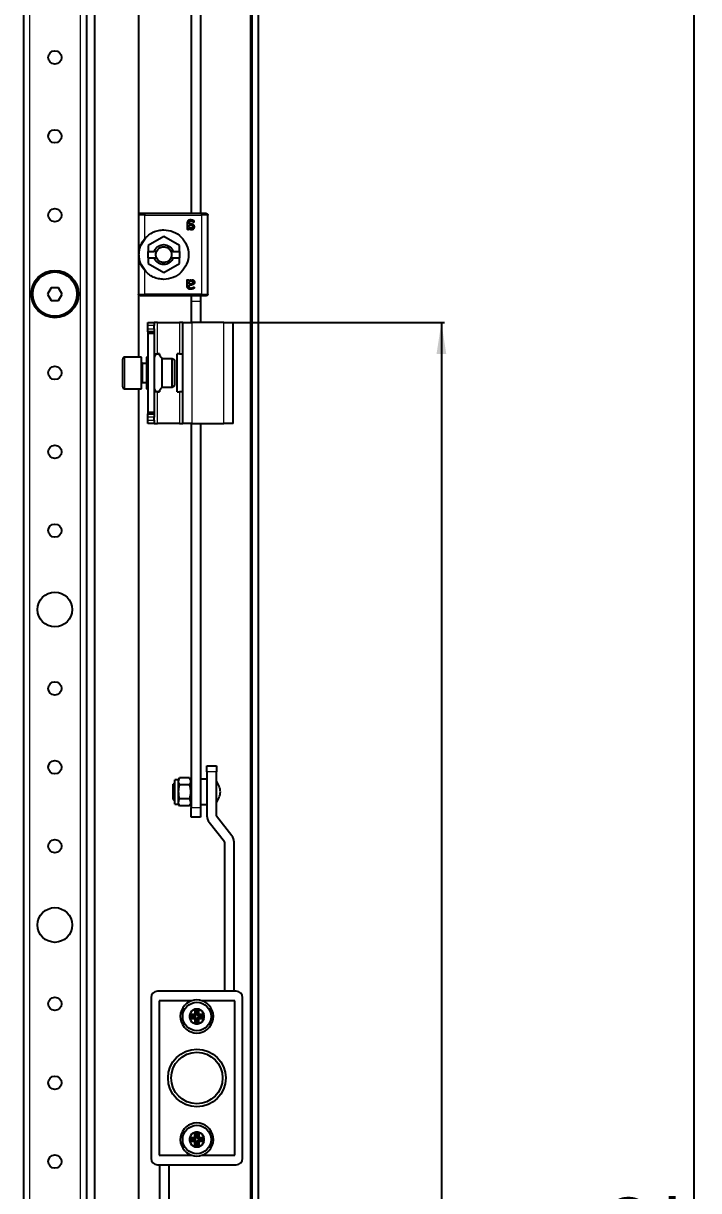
# Model space of a CAD drawing. Header units: millimetres. Extents: x -545 to 1520, y -1456 to 1043.
# Drawn here: x 1305.7 to 1519.8, y -186.1 to 184 of the extents above; entities that cross this region are included whole.
import ezdxf

# ---------------------------------------------------------------- set-up
doc = ezdxf.new("R2010")
doc.units = ezdxf.units.MM
doc.layers.add('FORMAT', color=7, linetype='Continuous')
doc.styles.add('SLDTEXTSTYLE0', font='TXT', dxfattribs={"width": 0.75})
doc.dimstyles.new('SLDDIMSTYLE0', dxfattribs={"dimtxt": 20, "dimasz": 10, "dimexe": 0, "dimexo": 0.0625, "dimgap": 5, "dimtad": 2, "dimdec": 1, "dimrnd": 1e-09, "dimzin": 12, "dimdsep": 46, "dimtxsty": 'SLDTEXTSTYLE0', "dimsah": 1, "dimcen": 0.09, "dimadec": 0, "dimazin": 3, "dimtfac": 1, "dimtofl": 0, "dimtmove": 0, "dimatfit": 3, "dimfxl": 0, "dimfrac": 2, "dimtolj": 1, "dimtzin": 12, "dimarcsym": 0})

# ---------------------------------------------------------------- blocks, each defined once
blk = doc.blocks.new('_D_5')
at = {"layer": 'FORMAT'}
for p, q in [((1372.22, 764.15), (1519.21, 764.15)), ((1518.21, 764.15), (1518.21, -1167.85)), ((1372.22, -1167.85), (1519.21, -1167.85))]:
    blk.add_line(p, q, dxfattribs=at)
for points in [[(1518.21, 764.15), (1516.67, 754.15), (1519.75, 754.15)], [(1518.21, -1167.85), (1519.75, -1157.85), (1516.67, -1157.85)]]:
    blk.add_solid(points, dxfattribs=at)
at = {"layer": 'FORMAT', "insert": (1492.43, -231.4), "char_height": 20, "attachment_point": 1, "rotation": 90, "style": 'SLDTEXTSTYLE0'}
blk.add_mtext('1932', dxfattribs=at)
blk = doc.blocks.new('_D_8')
at = {"layer": 'FORMAT'}
for p, q in [((1369.22, 89.15), (1439.21, 89.15)), ((1438.21, 89.15), (1438.21, -492.85)), ((1369.22, -492.85), (1439.21, -492.85))]:
    blk.add_line(p, q, dxfattribs=at)
for points in [[(1438.21, 89.15), (1436.67, 79.15), (1439.75, 79.15)], [(1438.21, -492.85), (1439.75, -482.85), (1436.67, -482.85)]]:
    blk.add_solid(points, dxfattribs=at)
at = {"layer": 'FORMAT', "insert": (1412.43, -224.01), "char_height": 20, "attachment_point": 1, "rotation": 90, "style": 'SLDTEXTSTYLE0'}
blk.add_mtext('582', dxfattribs=at)

msp = doc.modelspace()

# ---------------------------------------------------------------- linework, layer by layer
at = {"color": 7, "linetype": 'Continuous', "lineweight": 25}
for p, q in [((1378.21, -1279.35), (1378.21, 875.65)), ((1380.21, -1279.35), (1380.21, 875.65)), ((1328.21, 842.65), (1328.21, -1246.35)), ((1305.71, 815.65), (1305.71, -1219.35)), ((1325.71, 815.65), (1325.71, -1219.35)), ((1342.21, 743.15), (1342.21, 123.33)), ((1358.91, 732.15), (1358.91, 123.65)), ((1361.91, 732.15), (1361.91, 123.65)), ((1342.21, 123.15), (1342.21, 98.15)), ((1362.21, 123.65), (1344.21, 123.65)), ((1362.81, 123.65), (1362.56, 123.65)), ((1364.21, 98.15), (1364.21, 123.15)), ((1357.65, 120.61), (1357.65, 118.74)), ((1358.11, 118.75), (1358.11, 119.02)), ((1358.18, 120.36), (1358.18, 120.58)), ((1358.56, 120.36), (1358.18, 120.36)), ((1358.18, 120.01), (1358.61, 120.01)), ((1358.18, 119.42), (1358.18, 120.01)), ((1343.04, 113.78), (1344.55, 116.04)), ((1350.21, 116.37), (1345.26, 113.51)), ((1355.16, 113.51), (1350.21, 116.37)), ((1345.26, 113.51), (1345.26, 111.65)), ((1345.26, 109.65), (1345.26, 111.65)), ((1345.26, 111.65), (1347.22, 111.65)), ((1347.92, 111.65), (1347.22, 111.65)), ((1353.2, 111.65), (1352.5, 111.65)), ((1353.2, 111.65), (1355.16, 111.65)), ((1355.16, 111.65), (1355.16, 113.51)), ((1355.16, 111.65), (1355.16, 109.65)), ((1344.55, 105.27), (1343.04, 107.53)), ((1345.26, 109.65), (1345.26, 107.79)), ((1345.26, 109.65), (1347.22, 109.65)), ((1345.26, 107.79), (1350.21, 104.94)), ((1347.22, 109.65), (1347.92, 109.65)), ((1350.21, 104.94), (1355.16, 107.79)), ((1352.5, 109.65), (1353.2, 109.65)), ((1353.2, 109.65), (1355.16, 109.65)), ((1355.16, 107.79), (1355.16, 109.65)), ((1314.55, 100.15), (1313.4, 98.15)), ((1316.86, 100.15), (1314.55, 100.15)), ((1318.02, 98.15), (1316.86, 100.15)), ((1357.65, 100.69), (1357.65, 102.56)), ((1358.11, 102.56), (1358.11, 102.28)), ((1358.18, 101.3), (1358.18, 101.89)), ((1358.61, 101.3), (1358.18, 101.3)), ((1358.56, 100.95), (1358.18, 100.95)), ((1358.18, 100.95), (1358.18, 100.73)), ((1313.4, 98.15), (1314.55, 96.15)), ((1316.86, 96.15), (1318.02, 98.15)), ((1342.21, 97.98), (1342.21, 78.15)), ((1344.21, 97.65), (1362.21, 97.65)), ((1358.91, 97.73), (1358.91, 95.85)), ((1361.91, 97.73), (1361.91, 95.85)), ((1362.56, 97.65), (1362.81, 97.65)), ((1314.55, 96.15), (1316.86, 96.15)), ((1358.91, 95.85), (1358.91, 89.15)), ((1361.91, 95.85), (1361.91, 89.15)), ((1345.21, 89.15), (1347.21, 89.15)), ((1345.21, 88.15), (1345.21, 89.15)), ((1347.21, 89.15), (1347.21, 88.15)), ((1348.21, 89.15), (1347.21, 89.15)), ((1348.21, 89.15), (1355.21, 89.15)), ((1356.21, 89.15), (1355.21, 89.15)), ((1356.21, 89.15), (1359.21, 89.15)), ((1356.21, 57.15), (1356.21, 89.15)), ((1369.21, 89.15), (1359.21, 89.15)), ((1369.21, 89.15), (1372.21, 89.15)), ((1372.21, 57.15), (1372.21, 89.15)), ((1345.21, 87.15), (1345.21, 88.15)), ((1345.21, 86.15), (1345.21, 87.15)), ((1347.21, 86.15), (1345.21, 86.15)), ((1345.21, 86.15), (1345.21, 85.65)), ((1347.21, 85.65), (1345.21, 85.65)), ((1345.21, 85.65), (1345.21, 60.65)), ((1347.21, 87.15), (1347.21, 88.15)), ((1347.21, 87.15), (1347.21, 86.15)), ((1347.21, 86.15), (1347.21, 85.65)), ((1347.21, 85.65), (1347.21, 60.65)), ((1343.21, 78.15), (1337.81, 78.15)), ((1343.21, 70.59), (1343.21, 78.15)), ((1345.21, 78.15), (1344.71, 78.15)), ((1344.71, 78.15), (1344.71, 76.94)), ((1347.21, 79.15), (1348.21, 79.15)), ((1348.91, 79.15), (1348.21, 79.15)), ((1348.91, 79.15), (1348.91, 78.7)), ((1354.51, 67.15), (1354.51, 79.15)), ((1355.21, 79.15), (1354.51, 79.15)), ((1355.21, 79.15), (1356.21, 79.15)), ((1337.21, 70.9), (1337.21, 77.55)), ((1344.71, 76.15), (1343.46, 76.15)), ((1344.71, 76.94), (1344.71, 68.15)), ((1352.84, 77.65), (1349.71, 77.65)), ((1349.71, 68.65), (1349.71, 77.65)), ((1353.71, 77.15), (1352.84, 77.65)), ((1352.84, 68.65), (1352.84, 77.65)), ((1353.71, 69.15), (1353.71, 77.15)), ((1337.21, 68.75), (1337.21, 70.9)), ((1343.21, 68.15), (1343.21, 70.59)), ((1337.81, 68.15), (1343.21, 68.15)), ((1342.21, 68.15), (1342.21, -471.85)), ((1343.46, 70.15), (1344.71, 70.15)), ((1344.71, 68.15), (1345.21, 68.15)), ((1348.21, 67.15), (1347.21, 67.15)), ((1348.21, 67.15), (1348.91, 67.15)), ((1348.91, 67.6), (1348.91, 67.15)), ((1349.71, 68.65), (1352.84, 68.65)), ((1352.84, 68.65), (1353.71, 69.15)), ((1354.51, 67.15), (1355.21, 67.15)), ((1356.21, 67.15), (1355.21, 67.15)), ((1347.21, 60.65), (1345.21, 60.65)), ((1345.21, 60.65), (1345.21, 60.15)), ((1345.21, 59.15), (1345.21, 60.15)), ((1345.21, 60.15), (1347.21, 60.15)), ((1347.21, 60.65), (1347.21, 60.15)), ((1347.21, 60.15), (1347.21, 59.15)), ((1345.21, 58.15), (1345.21, 59.15)), ((1345.21, 57.15), (1345.21, 58.15)), ((1347.21, 57.15), (1345.21, 57.15)), ((1347.21, 58.15), (1347.21, 59.15)), ((1347.21, 58.15), (1347.21, 57.15)), ((1347.21, 57.15), (1348.21, 57.15)), ((1355.21, 57.15), (1348.21, 57.15)), ((1355.21, 57.15), (1356.21, 57.15)), ((1359.21, 57.15), (1356.21, 57.15)), ((1358.91, 57.15), (1358.91, -64.65)), ((1359.21, 57.15), (1369.21, 57.15)), ((1361.91, 57.15), (1361.91, -64.65)), ((1372.21, 57.15), (1369.21, 57.15)), ((1363.91, -53.35), (1363.91, -51.35)), ((1363.91, -51.35), (1366.91, -51.35)), ((1366.91, -51.35), (1366.91, -53.35)), ((1355.25, -55.2), (1354.91, -55.8)), ((1358.36, -55.2), (1355.25, -55.2)), ((1358.71, -55.8), (1358.36, -55.2)), ((1363.91, -53.35), (1363.91, -67.28)), ((1366.91, -67.28), (1366.91, -53.35)), ((1353.71, -56.7), (1353.21, -57.2)), ((1353.21, -62.1), (1353.21, -57.2)), ((1354.91, -55.8), (1353.71, -55.8)), ((1353.71, -59.65), (1353.71, -55.8)), ((1354.91, -59.65), (1354.91, -55.8)), ((1358.36, -57.42), (1355.25, -57.42)), ((1358.71, -55.8), (1358.71, -63.5)), ((1358.91, -56.7), (1358.71, -56.7)), ((1363.91, -55.65), (1361.91, -55.65)), ((1353.21, -62.1), (1353.71, -62.6)), ((1353.71, -63.5), (1353.71, -59.65)), ((1354.91, -63.5), (1354.91, -59.65)), ((1358.36, -61.87), (1355.25, -61.87)), ((1358.71, -62.6), (1358.91, -62.6)), ((1353.71, -63.5), (1354.91, -63.5)), ((1354.91, -63.5), (1355.25, -64.1)), ((1358.36, -64.1), (1355.25, -64.1)), ((1358.36, -64.1), (1358.71, -63.5)), ((1358.91, -67.65), (1358.91, -64.65)), ((1361.91, -63.65), (1363.91, -63.65)), ((1361.91, -64.65), (1361.91, -67.65)), ((1361.91, -67.65), (1358.91, -67.65)), ((1364.6, -69.26), (1369.47, -75.43)), ((1371.82, -73.58), (1366.95, -67.4)), ((1369.51, -75.56), (1369.51, -122.85)), ((1372.51, -122.85), (1372.51, -75.56)), ((1346.21, -124.85), (1346.21, -175.85)), ((1373.21, -122.85), (1348.21, -122.85)), ((1375.21, -175.85), (1375.21, -124.85)), ((1348.71, -125.85), (1348.71, -174.85)), ((1359.11, -125.85), (1348.71, -125.85)), ((1360.11, -128.58), (1360.11, -130.15)), ((1360.55, -128.94), (1360.11, -128.58)), ((1360.55, -128.94), (1360.55, -130.15)), ((1360.87, -128.94), (1361.31, -128.58)), ((1360.87, -130.15), (1360.87, -128.94)), ((1361.31, -130.15), (1361.31, -128.58)), ((1372.71, -125.85), (1362.31, -125.85)), ((1372.71, -174.85), (1372.71, -125.85)), ((1360.01, -130.25), (1358.44, -130.25)), ((1358.8, -130.68), (1358.44, -130.25)), ((1358.8, -131.01), (1358.44, -131.45)), ((1358.44, -131.45), (1360.01, -131.45)), ((1360.01, -130.68), (1358.8, -130.68)), ((1358.8, -131.01), (1360.01, -131.01)), ((1360.11, -131.55), (1360.11, -133.12)), ((1360.55, -132.75), (1360.11, -133.12)), ((1360.55, -131.55), (1360.55, -132.75)), ((1360.87, -132.75), (1360.87, -131.55)), ((1360.87, -132.75), (1361.31, -133.12)), ((1361.31, -133.12), (1361.31, -131.55)), ((1362.98, -130.25), (1361.41, -130.25)), ((1362.61, -130.68), (1361.41, -130.68)), ((1361.41, -131.01), (1362.61, -131.01)), ((1361.41, -131.45), (1362.98, -131.45)), ((1362.61, -130.68), (1362.98, -130.25)), ((1362.61, -131.01), (1362.98, -131.45)), ((1358.8, -169.68), (1358.44, -169.25)), ((1358.44, -169.25), (1360.01, -169.25)), ((1358.8, -170.01), (1358.44, -170.45)), ((1358.8, -169.68), (1360.01, -169.68)), ((1360.01, -170.01), (1358.8, -170.01)), ((1360.11, -169.15), (1360.11, -167.58)), ((1360.55, -167.94), (1360.11, -167.58)), ((1360.55, -169.15), (1360.55, -167.94)), ((1360.87, -167.94), (1361.31, -167.58)), ((1360.87, -167.94), (1360.87, -169.15)), ((1361.31, -167.58), (1361.31, -169.15)), ((1361.41, -169.25), (1362.98, -169.25)), ((1361.41, -169.68), (1362.61, -169.68)), ((1362.61, -170.01), (1361.41, -170.01)), ((1362.61, -169.68), (1362.98, -169.25)), ((1362.61, -170.01), (1362.98, -170.45)), ((1360.01, -170.45), (1358.44, -170.45)), ((1360.11, -172.12), (1360.11, -170.55)), ((1360.55, -171.75), (1360.11, -172.12)), ((1360.55, -171.75), (1360.55, -170.55)), ((1360.87, -170.55), (1360.87, -171.75)), ((1360.87, -171.75), (1361.31, -172.12)), ((1361.31, -170.55), (1361.31, -172.12)), ((1362.98, -170.45), (1361.41, -170.45)), ((1348.71, -174.85), (1359.11, -174.85)), ((1362.31, -174.85), (1372.71, -174.85)), ((1348.21, -177.85), (1373.21, -177.85)), ((1348.91, -177.85), (1348.91, -203.08)), ((1351.91, -203.08), (1351.91, -177.85))]:
    msp.add_line(p, q, dxfattribs=at)
at = {"color": 8, "linetype": 'Continuous', "lineweight": 18}
for p, q in [((1377.61, 873.05), (1377.61, -1276.75)), ((1307.71, 815.65), (1307.71, -1219.35)), ((1323.71, 815.65), (1323.71, -1219.35)), ((1344.21, 115.71), (1344.21, 123.15)), ((1344.21, 123.15), (1362.21, 123.15)), ((1362.21, 123.15), (1362.21, 98.15)), ((1350.21, 108.15), (1350.21, 107.5)), ((1344.21, 98.15), (1344.21, 105.59)), ((1362.21, 98.15), (1344.21, 98.15)), ((1358.91, 95.85), (1361.91, 95.85)), ((1348.21, 79.15), (1348.21, 89.15)), ((1355.21, 89.15), (1355.21, 79.15)), ((1359.21, 57.15), (1359.21, 89.15)), ((1369.21, 57.15), (1369.21, 89.15)), ((1347.21, 88.15), (1345.21, 88.15)), ((1345.21, 87.15), (1347.21, 87.15)), ((1337.81, 78.15), (1337.81, 70.59)), ((1343.46, 76.15), (1343.46, 70.15)), ((1337.81, 70.59), (1337.81, 68.15)), ((1348.21, 57.15), (1348.21, 67.15)), ((1355.21, 67.15), (1355.21, 57.15)), ((1347.21, 59.15), (1345.21, 59.15)), ((1345.21, 58.15), (1347.21, 58.15)), ((1366.91, -53.35), (1363.91, -53.35)), ((1358.91, -64.65), (1361.91, -64.65)), ((1360.01, -130.68), (1360.01, -130.25)), ((1360.01, -131.01), (1360.01, -131.45)), ((1360.55, -130.15), (1360.11, -130.15)), ((1360.55, -131.55), (1360.11, -131.55)), ((1360.87, -130.15), (1361.31, -130.15)), ((1360.87, -131.55), (1361.31, -131.55)), ((1361.41, -130.68), (1361.41, -130.25)), ((1361.41, -131.01), (1361.41, -131.45)), ((1360.01, -169.68), (1360.01, -169.25)), ((1360.01, -170.01), (1360.01, -170.45)), ((1360.55, -169.15), (1360.11, -169.15)), ((1360.87, -169.15), (1361.31, -169.15)), ((1361.41, -169.68), (1361.41, -169.25)), ((1361.41, -170.01), (1361.41, -170.45)), ((1360.55, -170.55), (1360.11, -170.55)), ((1360.87, -170.55), (1361.31, -170.55))]:
    msp.add_line(p, q, dxfattribs=at)
at = {"color": 7, "linetype": 'Continuous', "lineweight": 25}
for centre, radius in [((1315.71, 173.15), 2.1), ((1315.71, 148.15), 2.1), ((1315.71, 123.15), 2.1), ((1315.71, 98.15), 7.5), ((1315.71, 98.15), 7), ((1315.71, 73.15), 2.1), ((1315.71, 48.15), 2.1), ((1315.71, 23.15), 2.1), ((1315.71, -1.85), 5.5), ((1315.71, -26.85), 2.1), ((1315.71, -51.85), 2.1), ((1315.71, -76.85), 2.1), ((1315.71, -101.85), 5.5), ((1315.71, -126.85), 2.1), ((1360.71, -130.85), 4.5), ((1360.71, -150.35), 9.15), ((1360.71, -150.35), 8.15), ((1315.71, -151.85), 2.1), ((1360.71, -169.85), 4.5), ((1315.71, -176.85), 2.1)]:
    msp.add_circle(centre, radius, dxfattribs=at)
for centre, radius, start, end in [((1337.81, 77.55), 0.6, 90, 180), ((1343.46, 76.4), 0.25, 180, 270), ((1337.81, 68.75), 0.6, 180, 270), ((1343.46, 69.9), 0.25, 90, 180), ((1360.27, -60.61), 8, 6.8819, 33.8709), ((1360.27, -58.69), 8, 326.1291, 353.1181), ((1367.11, -67.28), 3.2, 180, 218.264), ((1367.11, -67.28), 0.2, 180, 218.264), ((1369.31, -75.56), 3.2, 0, 38.264), ((1369.31, -75.56), 0.2, 0, 38.264), ((1348.21, -124.85), 2, 90, 180), ((1360.71, -130.85), 5.25, 72.2472, 107.7528), ((1373.21, -124.85), 2, 0, 90), ((1360.71, -130.85), 5.25, 107.7528, 72.2472), ((1360.71, -130.85), 2.35, 104.7925, 165.2075), ((1360.71, -130.85), 2.35, 75.2075, 104.7925), ((1360.71, -130.85), 1.91, 85.1056, 94.8944), ((1360.71, -130.85), 2.35, 14.7925, 75.2075), ((1360.71, -130.85), 2.35, 165.2075, 194.7925), ((1360.71, -130.85), 2.35, 194.7925, 255.2075), ((1360.71, -130.85), 1.91, 175.1056, 184.8944), ((1360.01, -130.15), 0.1, 270, 0), ((1360.01, -130.15), 0.537, 270, 0), ((1360.01, -131.55), 0.537, 0, 90), ((1360.01, -131.55), 0.1, 0, 90), ((1360.71, -130.85), 2.35, 255.2075, 284.7925), ((1360.71, -130.85), 1.91, 265.1056, 274.8944), ((1361.41, -130.15), 0.537, 180, 270), ((1361.41, -131.55), 0.537, 90, 180), ((1361.41, -130.15), 0.1, 180, 270), ((1360.71, -130.85), 2.35, 284.7925, 345.2075), ((1361.41, -131.55), 0.1, 90, 180), ((1360.71, -130.85), 1.91, 355.1056, 4.8944), ((1360.71, -130.85), 2.35, 345.2075, 14.7925), ((1360.71, -169.85), 5.25, 287.7528, 252.2472), ((1360.71, -169.85), 2.35, 165.2075, 194.7925), ((1360.71, -169.85), 2.35, 104.7925, 165.2075), ((1360.71, -169.85), 1.91, 175.1056, 184.8944), ((1360.01, -169.15), 0.1, 270, 0), ((1360.01, -169.15), 0.537, 270, 0), ((1360.01, -170.55), 0.537, 0, 90), ((1360.71, -169.85), 2.35, 75.2075, 104.7925), ((1360.71, -169.85), 1.91, 85.1056, 94.8944), ((1361.41, -169.15), 0.537, 180, 270), ((1361.41, -170.55), 0.537, 90, 180), ((1360.71, -169.85), 2.35, 14.7925, 75.2075), ((1361.41, -169.15), 0.1, 180, 270), ((1360.71, -169.85), 1.91, 355.1056, 4.8944), ((1360.71, -169.85), 2.35, 345.2075, 14.7925), ((1360.71, -169.85), 2.35, 194.7925, 255.2075), ((1360.01, -170.55), 0.1, 0, 90), ((1360.71, -169.85), 2.35, 255.2075, 284.7925), ((1360.71, -169.85), 1.91, 265.1056, 274.8944), ((1360.71, -169.85), 2.35, 284.7925, 345.2075), ((1361.41, -170.55), 0.1, 90, 180), ((1348.21, -175.85), 2, 180, 270), ((1360.71, -169.85), 5.25, 252.2472, 287.7528), ((1373.21, -175.85), 2, 270, 0)]:
    msp.add_arc(centre, radius, start, end, dxfattribs=at)
for points in [[(1342.71, 123.65), (1342.64, 123.64), (1342.51, 123.63), (1342.35, 123.51), (1342.23, 123.35), (1342.22, 123.22), (1342.21, 123.15)], [(1344.21, 123.65), (1344.01, 123.65), (1343.62, 123.65), (1343.12, 123.65), (1342.78, 123.65), (1342.73, 123.65), (1342.71, 123.65)], [(1363.71, 123.65), (1363.69, 123.65), (1363.64, 123.65), (1363.29, 123.65), (1362.8, 123.65), (1362.4, 123.65), (1362.21, 123.65)], [(1363.71, 123.65), (1363.77, 123.64), (1363.9, 123.63), (1364.07, 123.51), (1364.19, 123.35), (1364.2, 123.22), (1364.21, 123.15)], [(1344.21, 115.71), (1344.6, 116.13), (1345.39, 116.95), (1346.88, 117.82), (1348.5, 118.4), (1349.64, 118.47), (1350.21, 118.5)], [(1350.21, 118.5), (1351.24, 118.38), (1353.29, 118.15), (1355.9, 116.33), (1357.65, 113.74), (1358.26, 110.65), (1357.65, 107.57), (1355.9, 104.97), (1353.29, 103.16), (1351.24, 102.92), (1350.21, 102.8)], [(1347.22, 111.65), (1347.35, 111.95), (1347.62, 112.56), (1348.34, 113.25), (1349.22, 113.7), (1350.21, 113.85), (1351.19, 113.7), (1352.08, 113.25), (1352.8, 112.56), (1353.06, 111.95), (1353.2, 111.65)], [(1347.92, 109.65), (1347.86, 109.81), (1347.74, 110.14), (1347.69, 110.65), (1347.74, 111.17), (1347.86, 111.49), (1347.92, 111.65)], [(1347.92, 111.65), (1348.03, 111.87), (1348.26, 112.29), (1348.82, 112.77), (1349.48, 113.09), (1349.97, 113.13), (1350.21, 113.15)], [(1350.21, 113.15), (1350.45, 113.13), (1350.93, 113.09), (1351.59, 112.77), (1352.15, 112.29), (1352.38, 111.87), (1352.5, 111.65)], [(1352.5, 111.65), (1352.56, 111.49), (1352.68, 111.17), (1352.72, 110.65), (1352.68, 110.14), (1352.56, 109.81), (1352.5, 109.65)], [(1350.21, 107.5), (1349.88, 107.53), (1349.22, 107.59), (1348.34, 108.06), (1347.62, 108.75), (1347.35, 109.35), (1347.22, 109.65)], [(1350.21, 108.15), (1349.97, 108.17), (1349.48, 108.21), (1348.82, 108.53), (1348.26, 109.01), (1348.03, 109.44), (1347.92, 109.65)], [(1353.2, 109.65), (1353.06, 109.35), (1352.8, 108.75), (1352.08, 108.06), (1351.19, 107.59), (1350.54, 107.53), (1350.21, 107.5)], [(1352.5, 109.65), (1352.38, 109.44), (1352.15, 109.01), (1351.59, 108.53), (1350.93, 108.21), (1350.45, 108.17), (1350.21, 108.15)], [(1350.21, 102.8), (1349.64, 102.84), (1348.5, 102.91), (1346.88, 103.48), (1345.39, 104.35), (1344.6, 105.18), (1344.21, 105.59)], [(1342.71, 97.65), (1342.64, 97.66), (1342.51, 97.67), (1342.35, 97.79), (1342.23, 97.96), (1342.22, 98.09), (1342.21, 98.15)], [(1342.71, 97.65), (1342.73, 97.65), (1342.78, 97.65), (1343.12, 97.65), (1343.62, 97.65), (1344.01, 97.65), (1344.21, 97.65)], [(1362.21, 97.65), (1362.4, 97.65), (1362.8, 97.65), (1363.29, 97.65), (1363.64, 97.65), (1363.69, 97.65), (1363.71, 97.65)], [(1364.21, 98.15), (1364.2, 98.09), (1364.19, 97.96), (1364.07, 97.79), (1363.9, 97.67), (1363.77, 97.66), (1363.71, 97.65)]]:
    msp.add_open_spline(points, degree=3, dxfattribs=at)
at = {"color": 8, "linetype": 'Continuous', "lineweight": 18}
for points in [[(1344.21, 123.15), (1343.95, 123.15), (1343.42, 123.15), (1342.76, 123.15), (1342.3, 123.15), (1342.24, 123.15), (1342.21, 123.15)], [(1344.21, 123.65), (1344.21, 123.64), (1344.21, 123.63), (1344.21, 123.51), (1344.21, 123.35), (1344.21, 123.22), (1344.21, 123.15)], [(1362.21, 123.15), (1362.21, 123.22), (1362.21, 123.35), (1362.21, 123.51), (1362.21, 123.63), (1362.21, 123.64), (1362.21, 123.65)], [(1364.21, 123.15), (1364.18, 123.15), (1364.12, 123.15), (1363.66, 123.15), (1362.99, 123.15), (1362.47, 123.15), (1362.21, 123.15)], [(1342.21, 98.15), (1342.24, 98.15), (1342.3, 98.15), (1342.76, 98.15), (1343.42, 98.15), (1343.95, 98.15), (1344.21, 98.15)], [(1344.21, 98.15), (1344.21, 98.09), (1344.21, 97.96), (1344.21, 97.79), (1344.21, 97.67), (1344.21, 97.66), (1344.21, 97.65)], [(1362.21, 97.65), (1362.21, 97.66), (1362.21, 97.67), (1362.21, 97.79), (1362.21, 97.96), (1362.21, 98.09), (1362.21, 98.15)], [(1362.21, 98.15), (1362.47, 98.15), (1362.99, 98.15), (1363.66, 98.15), (1364.12, 98.15), (1364.18, 98.15), (1364.21, 98.15)]]:
    msp.add_open_spline(points, degree=3, dxfattribs=at)
at = {"color": 7, "linetype": 'Continuous', "lineweight": 25}
for points, knots in [([(1358.76, 121.65), (1358.61, 121.65), (1358.39, 121.64), (1358.11, 121.54), (1357.92, 121.42), (1357.78, 121.25), (1357.67, 120.98), (1357.66, 120.76), (1357.65, 120.61)], [0, 0, 0, 0, 0.250089, 0.382495, 0.500259, 0.622163, 0.750133, 1, 1, 1, 1]), ([(1357.65, 118.74), (1357.65, 118.73), (1357.65, 118.72), (1357.67, 118.7), (1357.69, 118.68), (1357.77, 118.65), (1357.83, 118.65), (1357.88, 118.65)], [0, 0, 0, 0, 0.124881, 0.183376, 0.250934, 0.500336, 1, 1, 1, 1]), ([(1357.88, 118.65), (1357.92, 118.65), (1357.99, 118.65), (1358.07, 118.67), (1358.09, 118.7), (1358.11, 118.72), (1358.11, 118.73), (1358.11, 118.75)], [0, 0, 0, 0, 0.499718, 0.749437, 0.810587, 0.875078, 1, 1, 1, 1]), ([(1358.11, 119.02), (1358.23, 118.91), (1358.42, 118.74), (1358.69, 118.63), (1358.86, 118.6), (1358.94, 118.59), (1358.98, 118.59)], [0, 0, 0, 0, 0.499113, 0.749325, 0.874665, 1, 1, 1, 1]), ([(1358.18, 120.58), (1358.18, 120.67), (1358.19, 120.8), (1358.25, 120.97), (1358.32, 121.08), (1358.43, 121.16), (1358.55, 121.21), (1358.68, 121.24), (1358.77, 121.24), (1358.82, 121.24)], [0, 0, 0, 0, 0.250023, 0.382539, 0.499802, 0.620838, 0.749652, 0.874777, 1, 1, 1, 1]), ([(1358.9, 119.01), (1358.83, 119.01), (1358.69, 119.02), (1358.43, 119.16), (1358.28, 119.31), (1358.18, 119.42)], [0, 0, 0, 0, 0.249939, 0.499864, 1, 1, 1, 1]), ([(1359.94, 119.44), (1359.94, 119.52), (1359.93, 119.67), (1359.84, 119.89), (1359.68, 120.07), (1359.41, 120.24), (1359.03, 120.34), (1358.72, 120.35), (1358.56, 120.36)], [0, 0, 0, 0, 0.125049, 0.249886, 0.370856, 0.49982, 0.749609, 1, 1, 1, 1]), ([(1358.61, 120.01), (1358.71, 120), (1358.89, 120), (1359.11, 119.93), (1359.26, 119.84), (1359.35, 119.74), (1359.41, 119.61), (1359.41, 119.52), (1359.41, 119.48)], [0, 0, 0, 0, 0.279652, 0.500248, 0.629485, 0.750186, 0.875763, 1, 1, 1, 1]), ([(1359.83, 121.16), (1359.83, 121.21), (1359.83, 121.29), (1359.76, 121.38), (1359.62, 121.47), (1359.3, 121.6), (1358.98, 121.63), (1358.76, 121.65)], [0, 0, 0, 0, 0.124693, 0.187182, 0.249773, 0.500039, 1, 1, 1, 1]), ([(1358.82, 121.24), (1358.98, 121.22), (1359.22, 121.19), (1359.47, 121.07), (1359.6, 121), (1359.67, 120.96), (1359.71, 120.95), (1359.72, 120.95)], [0, 0, 0, 0, 0.4987, 0.749508, 0.874949, 0.946783, 1, 1, 1, 1]), ([(1359.41, 119.48), (1359.41, 119.41), (1359.4, 119.31), (1359.34, 119.19), (1359.27, 119.12), (1359.19, 119.06), (1359.1, 119.03), (1359, 119.01), (1358.93, 119.01), (1358.9, 119.01)], [0, 0, 0, 0, 0.249168, 0.373635, 0.49939, 0.619394, 0.749656, 0.87477, 1, 1, 1, 1]), ([(1358.98, 118.59), (1359.1, 118.6), (1359.29, 118.61), (1359.51, 118.7), (1359.67, 118.79), (1359.79, 118.92), (1359.92, 119.13), (1359.93, 119.32), (1359.94, 119.44)], [0, 0, 0, 0, 0.25007, 0.379181, 0.500499, 0.62417, 0.750842, 1, 1, 1, 1]), ([(1359.72, 120.95), (1359.74, 120.95), (1359.75, 120.95), (1359.77, 120.96), (1359.78, 120.97), (1359.8, 121), (1359.82, 121.04), (1359.82, 121.08), (1359.82, 121.12), (1359.83, 121.14), (1359.83, 121.16)], [0, 0, 0, 0, 0.128825, 0.180169, 0.243397, 0.36986, 0.499864, 0.749649, 0.843476, 1, 1, 1, 1]), ([(1344.21, 105.59), (1343.92, 105.97), (1343.35, 106.72), (1342.79, 107.97), (1342.44, 109.25), (1342.32, 110.65), (1342.44, 112.06), (1342.79, 113.34), (1343.35, 114.58), (1343.92, 115.34), (1344.21, 115.71)], [0, 0, 0, 0, 0.125762, 0.25037, 0.375307, 0.500139, 0.62481, 0.749763, 0.874888, 1, 1, 1, 1]), ([(1357.65, 102.56), (1357.65, 102.57), (1357.65, 102.59), (1357.67, 102.61), (1357.69, 102.63), (1357.77, 102.65), (1357.83, 102.65), (1357.88, 102.65)], [0, 0, 0, 0, 0.124884, 0.186377, 0.250914, 0.500322, 1, 1, 1, 1]), ([(1358.76, 99.65), (1358.69, 99.65), (1358.54, 99.66), (1358.32, 99.69), (1358.11, 99.76), (1357.92, 99.88), (1357.78, 100.05), (1357.67, 100.32), (1357.66, 100.55), (1357.65, 100.69)], [0, 0, 0, 0, 0.125255, 0.250437, 0.383066, 0.500493, 0.622629, 0.75025, 1, 1, 1, 1]), ([(1357.88, 102.65), (1357.92, 102.65), (1357.98, 102.65), (1358.05, 102.63), (1358.08, 102.62), (1358.09, 102.61), (1358.11, 102.59), (1358.11, 102.57), (1358.11, 102.56)], [0, 0, 0, 0, 0.499162, 0.644242, 0.749698, 0.813605, 0.875217, 1, 1, 1, 1]), ([(1358.11, 102.28), (1358.23, 102.39), (1358.42, 102.56), (1358.73, 102.69), (1358.9, 102.71), (1358.98, 102.71)], [0, 0, 0, 0, 0.499364, 0.749701, 1, 1, 1, 1]), ([(1358.18, 101.89), (1358.28, 101.99), (1358.43, 102.15), (1358.65, 102.26), (1358.79, 102.3), (1358.86, 102.3), (1358.9, 102.3)], [0, 0, 0, 0, 0.499765, 0.749504, 0.874771, 1, 1, 1, 1]), ([(1358.18, 100.73), (1358.18, 100.68), (1358.18, 100.59), (1358.2, 100.46), (1358.25, 100.33), (1358.32, 100.22), (1358.43, 100.14), (1358.59, 100.07), (1358.73, 100.07), (1358.82, 100.06)], [0, 0, 0, 0, 0.125295, 0.250514, 0.383518, 0.50035, 0.621938, 0.750243, 1, 1, 1, 1]), ([(1359.94, 101.87), (1359.94, 101.83), (1359.94, 101.75), (1359.91, 101.6), (1359.84, 101.41), (1359.68, 101.24), (1359.41, 101.07), (1359.03, 100.96), (1358.72, 100.95), (1358.56, 100.95)], [0, 0, 0, 0, 0.062637, 0.125278, 0.250072, 0.374841, 0.499994, 0.749696, 1, 1, 1, 1]), ([(1359.41, 101.83), (1359.41, 101.78), (1359.41, 101.69), (1359.35, 101.57), (1359.26, 101.46), (1359.11, 101.37), (1358.89, 101.31), (1358.71, 101.3), (1358.61, 101.3)], [0, 0, 0, 0, 0.1244465, 0.2497948, 0.3699999, 0.4997343, 0.7199319, 1, 1, 1, 1]), ([(1359.83, 100.15), (1359.83, 100.12), (1359.82, 100.07), (1359.81, 99.99), (1359.76, 99.92), (1359.62, 99.83), (1359.3, 99.7), (1358.98, 99.67), (1358.76, 99.65)], [0, 0, 0, 0, 0.062686, 0.125173, 0.187628, 0.250185, 0.500314, 1, 1, 1, 1]), ([(1358.82, 100.06), (1358.98, 100.08), (1359.29, 100.1), (1359.55, 100.32), (1359.71, 100.35), (1359.72, 100.36)], [0, 0, 0, 0, 0.498852, 0.946609, 1, 1, 1, 1]), ([(1358.9, 102.3), (1358.97, 102.3), (1359.07, 102.29), (1359.19, 102.24), (1359.27, 102.18), (1359.34, 102.11), (1359.38, 102.02), (1359.41, 101.93), (1359.41, 101.86), (1359.41, 101.83)], [0, 0, 0, 0, 0.249623, 0.37714, 0.499734, 0.62273, 0.749812, 0.874876, 1, 1, 1, 1]), ([(1358.98, 102.71), (1359.1, 102.7), (1359.29, 102.69), (1359.51, 102.61), (1359.67, 102.51), (1359.79, 102.38), (1359.92, 102.17), (1359.93, 101.99), (1359.94, 101.87)], [0, 0, 0, 0, 0.25007, 0.379559, 0.500499, 0.624556, 0.750843, 1, 1, 1, 1]), ([(1359.72, 100.36), (1359.74, 100.36), (1359.75, 100.35), (1359.77, 100.34), (1359.78, 100.33), (1359.8, 100.31), (1359.82, 100.25), (1359.83, 100.19), (1359.83, 100.15)], [0, 0, 0, 0, 0.13107, 0.182437, 0.243796, 0.371388, 0.500442, 1, 1, 1, 1]), ([(1349.71, 77.65), (1349.53, 77.81), (1349.19, 78.11), (1348.99, 78.68), (1348.63, 78.99), (1348.29, 79.12), (1347.93, 79.08), (1347.58, 78.89), (1347.33, 78.53), (1347.25, 78.23), (1347.21, 78.08)], [0, 0, 0, 0, 0.185676, 0.371025, 0.466937, 0.562172, 0.656347, 0.751553, 0.873842, 1, 1, 1, 1]), ([(1347.21, 68.22), (1347.25, 68.07), (1347.33, 67.77), (1347.58, 67.41), (1347.93, 67.22), (1348.29, 67.19), (1348.63, 67.32), (1348.99, 67.62), (1349.19, 68.19), (1349.53, 68.5), (1349.71, 68.65)], [0, 0, 0, 0, 0.126158, 0.248447, 0.343653, 0.437828, 0.533063, 0.628975, 0.814324, 1, 1, 1, 1]), ([(1355.25, -57.42), (1355.08, -57.03), (1354.74, -56.28), (1355.09, -55.54), (1355.25, -55.2)], [0, 0, 0, 0, 0.534707, 1, 1, 1, 1]), ([(1358.36, -55.2), (1358.54, -55.6), (1358.88, -56.34), (1358.53, -57.08), (1358.36, -57.42)], [0, 0, 0, 0, 0.534707, 1, 1, 1, 1]), ([(1355.25, -61.87), (1355.08, -61.12), (1354.74, -59.63), (1355.08, -58.15), (1355.25, -57.42)], [0, 0, 0, 0, 0.508481, 1, 1, 1, 1]), ([(1358.36, -57.42), (1358.54, -58.18), (1358.88, -59.66), (1358.53, -61.14), (1358.36, -61.87)], [0, 0, 0, 0, 0.508481, 1, 1, 1, 1]), ([(1355.25, -64.1), (1355.08, -63.7), (1354.74, -62.96), (1355.09, -62.22), (1355.25, -61.87)], [0, 0, 0, 0, 0.534707, 1, 1, 1, 1]), ([(1358.36, -61.87), (1358.54, -62.27), (1358.88, -63.01), (1358.53, -63.75), (1358.36, -64.1)], [0, 0, 0, 0, 0.534707, 1, 1, 1, 1])]:
    msp.add_open_spline(points, degree=3, knots=knots, dxfattribs=at)

# ---------------------------------------------------------------- dimensions: what is measured, and where the dimension line sits
at = {"layer": 'FORMAT'}
for base, p1, p2, picture, middle in [((1518.21, -1167.85), (1372.21, 764.15), (1372.21, -1167.85), '_D_5', (1518.21, -201.85)), ((1438.21, -492.85), (1369.21, 89.15), (1369.21, -492.85), '_D_8', (1438.21, -201.85))]:
    dim = msp.add_linear_dim(base=base, p1=p1, p2=p2, angle=90, dimstyle='SLDDIMSTYLE0', dxfattribs=at)
    dim.commit()
    dim.dimension.update_dxf_attribs({"geometry": picture, "text_midpoint": middle, "dimtype": 160})

doc.saveas('drawing.dxf')
